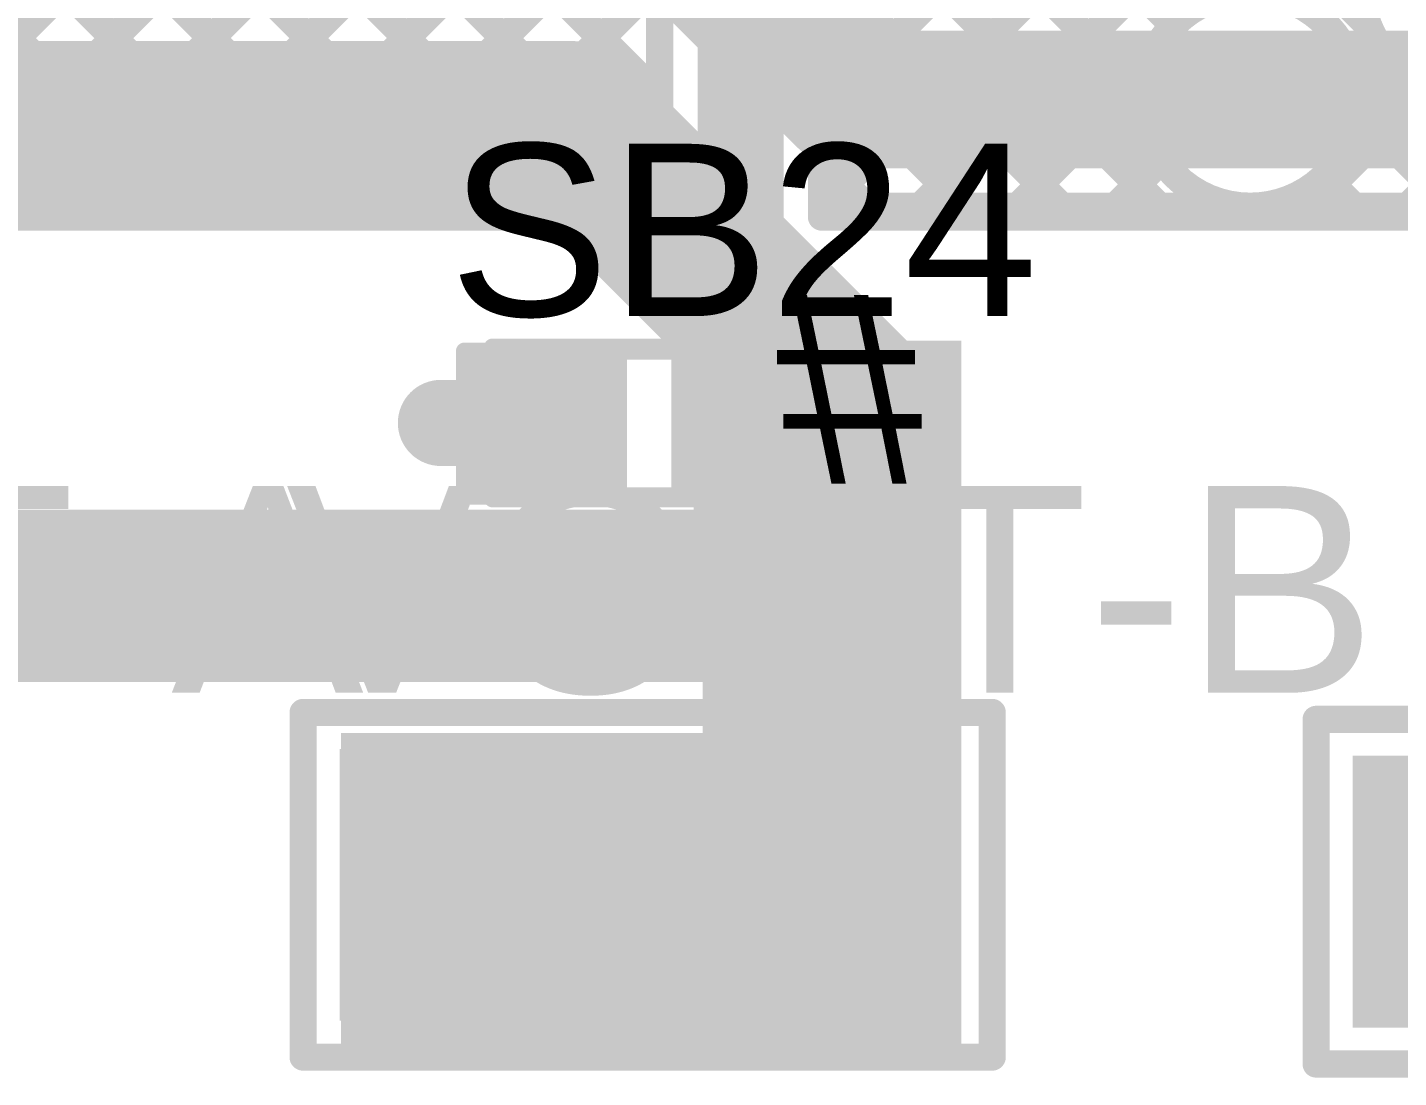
# Model space of a CAD drawing. Header units: millimetres. Extents: x 0 to 214, y 0 to 214.
# Drawn here: x 0.4181 to 0.8161, y -0.1018 to 0.2029 of the extents above; entities that cross this region are included whole.
import ezdxf

# ---------------------------------------------------------------- set-up
doc = ezdxf.new("R2010")
doc.units = ezdxf.units.MM
doc.header["$MEASUREMENT"] = 0
for name, color, linetype in [('BottomLayer', 5, 'Continuous'), ('BottomOverlay', 54, 'Continuous'), ('BottomPaste', 16, 'Continuous'), ('BottomSolder', 6, 'Continuous'), ('MultiLayer', 9, 'Continuous'), ('PadHoleLayer', 156, 'Continuous'), ('TopLayer', 1, 'Continuous'), ('TopOverlay', 2, 'Continuous'), ('TopPaste', 8, 'Continuous'), ('TopSolder', 216, 'Continuous'), ('ViaHoleLayer', 16, 'Continuous')]:
    doc.layers.add(name, color=color, linetype=linetype)
doc.styles.add('Arial', font='', dxfattribs={"height": 0.2})
doc.styles.get('Arial').set_extended_font_data('Arial')

# ---------------------------------------------------------------- blocks, each defined once
blk = doc.blocks.new('S______B______26')
at = {"layer": 'TopLayer'}
for points in [[(-0.045, -0.0175), (-0.045, 0.0175), (-0.015, 0.0175), (-0.015, -0.0175)], [(0.015, -0.0175), (0.015, 0.0175), (0.045, 0.0175), (0.045, -0.0175)]]:
    blk.add_hatch(color=1, dxfattribs=at).paths.add_polyline_path(points)
at = {"layer": 'TopPaste'}
for points in [[(-0.045, -0.0175), (-0.045, 0.0175), (-0.015, 0.0175), (-0.015, -0.0175)], [(0.015, -0.0175), (0.015, 0.0175), (0.045, 0.0175), (0.045, -0.0175)]]:
    blk.add_hatch(color=8, dxfattribs=at).paths.add_polyline_path(points)
at = {"layer": 'TopSolder'}
for points in [[(-0.049, -0.0215), (-0.049, 0.0215), (-0.011, 0.0215), (-0.011, -0.0215)], [(0.011, -0.0215), (0.011, 0.0215), (0.049, 0.0215), (0.049, -0.0215)]]:
    blk.add_hatch(color=216, dxfattribs=at).paths.add_polyline_path(points)
at = {"layer": 'TopOverlay', "const_width": 0.005}
for points in [[(0.05, 0.022), (-0.05, 0.022)], [(-0.05, 0.022), (-0.05, -0.022)], [(0.05, 0.022), (0.05, -0.022)], [(0.05, -0.022), (-0.05, -0.022)]]:
    blk.add_lwpolyline(points, dxfattribs=at)
at = {"layer": 'TopOverlay', "const_width": 0.0025}
for points in [[(-0.05125, 0.022, 1), (-0.04875, 0.022, 1)], [(-0.05125, 0.022, 1), (-0.04875, 0.022, 1)], [(0.04875, 0.022, 1), (0.05125, 0.022, 1)], [(0.04875, 0.022, 1), (0.05125, 0.022, 1)], [(-0.05125, -0.022, 1), (-0.04875, -0.022, 1)], [(-0.05125, -0.022, 1), (-0.04875, -0.022, 1)], [(0.04875, -0.022, 1), (0.05125, -0.022, 1)], [(0.04875, -0.022, 1), (0.05125, -0.022, 1)]]:
    blk.add_lwpolyline(points, format="xyb", close=True, dxfattribs=at)
blk = doc.blocks.new('RES_0603_B_58')
at = {"layer": 'BottomLayer'}
for points in [[(-0.045, -0.0175), (-0.045, 0.0175), (-0.015, 0.0175), (-0.015, -0.0175)], [(0.015, -0.0175), (0.015, 0.0175), (0.045, 0.0175), (0.045, -0.0175)]]:
    blk.add_hatch(color=5, dxfattribs=at).paths.add_polyline_path(points)
at = {"layer": 'BottomPaste'}
for points in [[(-0.045, -0.0175), (-0.045, 0.0175), (-0.015, 0.0175), (-0.015, -0.0175)], [(0.015, -0.0175), (0.015, 0.0175), (0.045, 0.0175), (0.045, -0.0175)]]:
    blk.add_hatch(color=16, dxfattribs=at).paths.add_polyline_path(points)
at = {"layer": 'BottomSolder'}
for points in [[(-0.049, -0.0215), (-0.049, 0.0215), (-0.011, 0.0215), (-0.011, -0.0215)], [(0.011, -0.0215), (0.011, 0.0215), (0.049, 0.0215), (0.049, -0.0215)]]:
    blk.add_hatch(color=6, dxfattribs=at).paths.add_polyline_path(points)
at = {"layer": 'BottomOverlay', "const_width": 0.005}
for points in [[(0.049, 0.021), (-0.049, 0.021)], [(-0.049, 0.021), (-0.049, -0.021)], [(0.049, 0.021), (0.049, -0.021)], [(0.049, -0.021), (-0.049, -0.021)]]:
    blk.add_lwpolyline(points, dxfattribs=at)
at = {"layer": 'BottomOverlay', "const_width": 0.0025}
for points in [[(-0.05025, 0.021, 1), (-0.04775, 0.021, 1)], [(-0.05025, 0.021, 1), (-0.04775, 0.021, 1)], [(0.04775, 0.021, 1), (0.05025, 0.021, 1)], [(0.04775, 0.021, 1), (0.05025, 0.021, 1)], [(-0.05025, -0.021, 1), (-0.04775, -0.021, 1)], [(-0.05025, -0.021, 1), (-0.04775, -0.021, 1)], [(0.04775, -0.021, 1), (0.05025, -0.021, 1)], [(0.04775, -0.021, 1), (0.05025, -0.021, 1)]]:
    blk.add_lwpolyline(points, format="xyb", close=True, dxfattribs=at)
blk = doc.blocks.new('HDR1X2_76')
at = {"layer": 'BottomLayer'}
blk.add_hatch(color=5, dxfattribs=at).paths.add_polyline_path([(-0.03543, 0.03543), (0.03543, 0.03543), (0.03543, -0.03543), (-0.03543, -0.03543)])
h = blk.add_hatch(color=5, dxfattribs=at)
edge = h.paths.add_edge_path()
edge.add_arc((0.1, 0), 0.03543, 0, 360)
at = {"layer": 'BottomSolder'}
blk.add_hatch(color=6, dxfattribs=at).paths.add_polyline_path([(-0.03943, 0.03943), (0.03943, 0.03943), (0.03943, -0.03943), (-0.03943, -0.03943)])
h = blk.add_hatch(color=6, dxfattribs=at)
edge = h.paths.add_edge_path()
edge.add_arc((0.1, 0), 0.03943, 0, 360)
at = {"layer": 'MultiLayer'}
blk.add_hatch(color=9, dxfattribs=at).paths.add_polyline_path([(-0.03543, 0.03543), (0.03543, 0.03543), (0.03543, -0.03543), (-0.03543, -0.03543)])
h = blk.add_hatch(color=9, dxfattribs=at)
edge = h.paths.add_edge_path()
edge.add_arc((0.1, 0), 0.03543, 0, 360)
at = {"layer": 'PadHoleLayer'}
h = blk.add_hatch(color=156, dxfattribs=at)
edge = h.paths.add_edge_path()
edge.add_arc((0, 0), 0.01772, 0, 360)
h = blk.add_hatch(color=156, dxfattribs=at)
edge = h.paths.add_edge_path()
edge.add_arc((0.1, 0), 0.01772, 0, 360)
at = {"layer": 'TopLayer'}
blk.add_hatch(color=1, dxfattribs=at).paths.add_polyline_path([(-0.03543, 0.03543), (0.03543, 0.03543), (0.03543, -0.03543), (-0.03543, -0.03543)])
h = blk.add_hatch(color=1, dxfattribs=at)
edge = h.paths.add_edge_path()
edge.add_arc((0.1, 0), 0.03543, 0, 360)
at = {"layer": 'TopSolder'}
blk.add_hatch(color=216, dxfattribs=at).paths.add_polyline_path([(-0.03943, 0.03943), (0.03943, 0.03943), (0.03943, -0.03943), (-0.03943, -0.03943)])
h = blk.add_hatch(color=216, dxfattribs=at)
edge = h.paths.add_edge_path()
edge.add_arc((0.1, 0), 0.03943, 0, 360)
at = {"layer": 'TopOverlay', "const_width": 0.00787}
for points in [[(-0.05, -0.05), (-0.05, 0.05)], [(-0.05, 0.05), (0.15, 0.05)], [(0.15, -0.05), (0.15, 0.05)], [(-0.05, -0.05), (0.15, -0.05)]]:
    blk.add_lwpolyline(points, dxfattribs=at)
at = {"layer": 'TopOverlay', "const_width": 0.00394}
for points in [[(-0.05197, 0.05, 1), (-0.04803, 0.05, 1)], [(-0.05197, 0.05, 1), (-0.04803, 0.05, 1)], [(0.14803, 0.05, 1), (0.15197, 0.05, 1)], [(0.14803, 0.05, 1), (0.15197, 0.05, 1)], [(-0.05197, -0.05, 1), (-0.04803, -0.05, 1)], [(-0.05197, -0.05, 1), (-0.04803, -0.05, 1)], [(0.14803, -0.05, 1), (0.15197, -0.05, 1)], [(0.14803, -0.05, 1), (0.15197, -0.05, 1)]]:
    blk.add_lwpolyline(points, format="xyb", close=True, dxfattribs=at)
blk = doc.blocks.new('TBP01R1_508_02BE_100')
at = {"layer": 'TopOverlay', "const_width": 0.005}
for points in [[(-0.2315, 0.3937), (-0.2315, -0.07874)], [(-0.2315, -0.07874), (0.2315, -0.07874)]]:
    blk.add_lwpolyline(points, dxfattribs=at)
at = {"layer": 'TopOverlay', "const_width": 0.0025}
blk.add_lwpolyline([(-0.23275, -0.07874, 1), (-0.23025, -0.07874, 1)], format="xyb", close=True, dxfattribs=at)
blk.add_lwpolyline([(-0.23275, -0.07874, 1), (-0.23025, -0.07874, 1)], format="xyb", close=True, dxfattribs=at)
blk = doc.blocks.new('HDR1X6_255')
at = {"layer": 'BottomLayer'}
blk.add_hatch(color=5, dxfattribs=at).paths.add_polyline_path([(-0.03543, 0.03543), (0.03543, 0.03543), (0.03543, -0.03543), (-0.03543, -0.03543)])
at = {"layer": 'BottomSolder'}
blk.add_hatch(color=6, dxfattribs=at).paths.add_polyline_path([(-0.03943, 0.03943), (0.03943, 0.03943), (0.03943, -0.03943), (-0.03943, -0.03943)])
at = {"layer": 'MultiLayer'}
blk.add_hatch(color=9, dxfattribs=at).paths.add_polyline_path([(-0.03543, 0.03543), (0.03543, 0.03543), (0.03543, -0.03543), (-0.03543, -0.03543)])
at = {"layer": 'TopLayer'}
blk.add_hatch(color=1, dxfattribs=at).paths.add_polyline_path([(-0.03543, 0.03543), (0.03543, 0.03543), (0.03543, -0.03543), (-0.03543, -0.03543)])
at = {"layer": 'TopSolder'}
blk.add_hatch(color=216, dxfattribs=at).paths.add_polyline_path([(-0.03943, 0.03943), (0.03943, 0.03943), (0.03943, -0.03943), (-0.03943, -0.03943)])
at = {"layer": 'TopOverlay', "const_width": 0.00787}
for points in [[(-0.05, 0.05), (0.55, 0.05)], [(-0.05, -0.05), (-0.05, 0.05)], [(-0.05, -0.05), (0.55, -0.05)]]:
    blk.add_lwpolyline(points, dxfattribs=at)
at = {"layer": 'TopOverlay', "const_width": 0.00394}
for points in [[(-0.05197, 0.05, 1), (-0.04803, 0.05, 1)], [(-0.05197, 0.05, 1), (-0.04803, 0.05, 1)], [(-0.05197, -0.05, 1), (-0.04803, -0.05, 1)], [(-0.05197, -0.05, 1), (-0.04803, -0.05, 1)]]:
    blk.add_lwpolyline(points, format="xyb", close=True, dxfattribs=at)

msp = doc.modelspace()

# ---------------------------------------------------------------- hatches: boundary and pattern name
at = {"layer": 'BottomLayer'}
h = msp.add_hatch(color=5, dxfattribs=at)
edge = h.paths.add_edge_path()
edge.add_arc((0.773, 0.182), 0.01181, 0, 360)
h = msp.add_hatch(color=5, dxfattribs=at)
edge = h.paths.add_edge_path()
edge.add_arc((0.53814, 0.08817), 0.01181, 0, 360)
msp.add_hatch(color=5, dxfattribs=at).paths.add_polyline_path([(0.322, 0.013), (0.636, 0.013), (0.636, 0.063), (0.322, 0.063)])
at = {"layer": 'BottomSolder'}
h = msp.add_hatch(color=6, dxfattribs=at)
edge = h.paths.add_edge_path()
edge.add_arc((0.773, 0.182), 0.00991, 0, 360)
h = msp.add_hatch(color=6, dxfattribs=at)
edge = h.paths.add_edge_path()
edge.add_arc((0.53814, 0.08817), 0.00991, 0, 360)
at = {"layer": 'TopLayer'}
h = msp.add_hatch(color=1, dxfattribs=at)
edge = h.paths.add_edge_path()
edge.add_arc((0.773, 0.182), 0.01181, 0, 360)
for points in [[(0.61414, -0.02883), (0.68914, -0.02883), (0.68914, 0.112), (0.61414, 0.112)], [(0.50914, -0.09583), (0.68914, -0.09583), (0.68914, -0.00183), (0.50914, -0.00183)]]:
    msp.add_hatch(color=1, dxfattribs=at).paths.add_polyline_path(points)
h = msp.add_hatch(color=1, dxfattribs=at)
edge = h.paths.add_edge_path()
edge.add_arc((0.53814, 0.08817), 0.01181, 0, 360)
at = {"layer": 'TopSolder'}
h = msp.add_hatch(color=216, dxfattribs=at)
edge = h.paths.add_edge_path()
edge.add_arc((0.773, 0.182), 0.00991, 0, 360)
h = msp.add_hatch(color=216, dxfattribs=at)
edge = h.paths.add_edge_path()
edge.add_arc((0.53814, 0.08817), 0.00991, 0, 360)
at = {"layer": 'ViaHoleLayer'}
h = msp.add_hatch(color=16, dxfattribs=at)
edge = h.paths.add_edge_path()
edge.add_arc((0.773, 0.182), 0.00591, 0, 360)
h = msp.add_hatch(color=16, dxfattribs=at)
edge = h.paths.add_edge_path()
edge.add_arc((0.53814, 0.08817), 0.00591, 0, 360)

# ---------------------------------------------------------------- linework, layer by layer
at = {"layer": 'BottomLayer'}
for points, const_width in [([(0.44793, 0.14794), (0.60164, 0.30166)], 0.008), ([(0.62514, 0.093), (0.62514, 0.28986)], 0.025), ([(0.60164, 0.14795), (0.60164, 0.28986)], 0.008), ([(0.50714, 0.27734), (0.60164, 0.18284)], 0.008), ([(0.47621, 0.14795), (0.60164, 0.27337)], 0.008), ([(0.50714, 0.24906), (0.60164, 0.15456)], 0.008), ([(0.5045, 0.14795), (0.60164, 0.24509)], 0.008), ([(0.64864, 0.14795), (0.64864, 0.23974)], 0.008), ([(0.64864, 0.15067), (0.73747, 0.2395)], 0.008), ([(0.64864, 0.17895), (0.70919, 0.2395)], 0.008), ([(0.65812, 0.2395), (0.74967, 0.14795)], 0.008), ([(0.67421, 0.14795), (0.76576, 0.2395)], 0.008), ([(0.68641, 0.2395), (0.74206, 0.18385)], 0.008), ([(0.71469, 0.2395), (0.75068, 0.20351)], 0.008), ([(0.50714, 0.22078), (0.57997, 0.14795)], 0.008), ([(0.64864, 0.2207), (0.72139, 0.14795)], 0.008), ([(0.36308, 0.14794), (0.4323, 0.21717)], 0.008), ([(0.36932, 0.21717), (0.43855, 0.14794)], 0.008), ([(0.39136, 0.14794), (0.46059, 0.21717)], 0.008), ([(0.39761, 0.21717), (0.46683, 0.14795)], 0.008), ([(0.41964, 0.14794), (0.48887, 0.21717)], 0.008), ([(0.42589, 0.21717), (0.49512, 0.14795)], 0.008), ([(0.45418, 0.21717), (0.5234, 0.14795)], 0.008), ([(0.48246, 0.21717), (0.55169, 0.14795)], 0.008), ([(0.53278, 0.14795), (0.60164, 0.2168)], 0.008), ([(0.773, 0.182), (0.936, 0.182)], 0.04), ([(0.64864, 0.19241), (0.6931, 0.14795)], 0.008), ([(0.56107, 0.14795), (0.60164, 0.18852)], 0.008), ([(0.70249, 0.14795), (0.7426, 0.18805)], 0.008), ([(0.64864, 0.16413), (0.66482, 0.14795)], 0.008), ([(0.73078, 0.14795), (0.74738, 0.16455)], 0.008), ([(0.58935, 0.14795), (0.60164, 0.16023)], 0.008), ([(0.75906, 0.14795), (0.76358, 0.15247)], 0.008), ([(0.215, 0.14794), (0.60164, 0.14795)], 0.008), ([(0.64864, 0.14795), (0.9775, 0.14796)], 0.008), ([(0.773, 0.151), (0.936, 0.151)], 0.008), ([(0.77491, 0.151), (0.77796, 0.14795)], 0.008), ([(0.78735, 0.14795), (0.7904, 0.151)], 0.008), ([(0.80319, 0.151), (0.80624, 0.14795)], 0.008), ([(0.81563, 0.14795), (0.81868, 0.151)], 0.008), ([(0.53814, 0.08817), (0.564, 0.08817)], 0.025), ([(0.624, 0.038), (0.624, 0.088)], 0.025), ([(0.484, 0.038), (0.4965, 0.0505)], 0.025), ([(0.4965, 0.0505), (0.5042, 0.0505)], 0.025), ([(0.50548, 0.05053), (0.51935, 0.05053)], 0.025)]:
    msp.add_lwpolyline(points, dxfattribs=dict(at, const_width=const_width))
for points, const_width in [([(0.773, 0.151, -1), (0.773, 0.213)], 0.008), ([(0.50548, 0.05053, -0.012808), (0.5042, 0.0505)], 0.025)]:
    msp.add_lwpolyline(points, format="xyb", dxfattribs=dict(at, const_width=const_width))
for points, const_width in [([(0.74868, 0.20351, 1), (0.75268, 0.20351, 1)], 0.004), ([(0.763, 0.182, 1), (0.783, 0.182, 1)], 0.02), ([(0.64664, 0.19241, 1), (0.65064, 0.19241, 1)], 0.004), ([(0.59964, 0.18852, 1), (0.60364, 0.18852, 1)], 0.004), ([(0.7406, 0.18805, 1), (0.7446, 0.18805, 1)], 0.004), ([(0.74006, 0.18385, 1), (0.74406, 0.18385, 1)], 0.004), ([(0.59964, 0.18284, 1), (0.60364, 0.18284, 1)], 0.004), ([(0.64664, 0.17895, 1), (0.65064, 0.17895, 1)], 0.004), ([(0.64664, 0.16413, 1), (0.65064, 0.16413, 1)], 0.004), ([(0.74538, 0.16455, 1), (0.74938, 0.16455, 1)], 0.004), ([(0.59964, 0.16023, 1), (0.60364, 0.16023, 1)], 0.004), ([(0.59964, 0.15456, 1), (0.60364, 0.15456, 1)], 0.004), ([(0.76158, 0.15247, 1), (0.76558, 0.15247, 1)], 0.004), ([(0.41764, 0.14794, 1), (0.42164, 0.14794, 1)], 0.004), ([(0.43655, 0.14794, 1), (0.44055, 0.14794, 1)], 0.004), ([(0.44593, 0.14794, 1), (0.44993, 0.14794, 1)], 0.004), ([(0.46483, 0.14795, 1), (0.46883, 0.14795, 1)], 0.004), ([(0.47421, 0.14795, 1), (0.47821, 0.14795, 1)], 0.004), ([(0.49312, 0.14795, 1), (0.49712, 0.14795, 1)], 0.004), ([(0.5025, 0.14795, 1), (0.5065, 0.14795, 1)], 0.004), ([(0.5214, 0.14795, 1), (0.5254, 0.14795, 1)], 0.004), ([(0.53078, 0.14795, 1), (0.53478, 0.14795, 1)], 0.004), ([(0.54969, 0.14795, 1), (0.55369, 0.14795, 1)], 0.004), ([(0.55907, 0.14795, 1), (0.56307, 0.14795, 1)], 0.004), ([(0.57797, 0.14795, 1), (0.58197, 0.14795, 1)], 0.004), ([(0.58735, 0.14795, 1), (0.59135, 0.14795, 1)], 0.004), ([(0.59964, 0.14795, 1), (0.60364, 0.14795, 1)], 0.004), ([(0.59964, 0.14795, 1), (0.60364, 0.14795, 1)], 0.004), ([(0.64664, 0.15067, 1), (0.65064, 0.15067, 1)], 0.004), ([(0.64664, 0.14795, 1), (0.65064, 0.14795, 1)], 0.004), ([(0.64664, 0.14795, 1), (0.65064, 0.14795, 1)], 0.004), ([(0.66282, 0.14795, 1), (0.66682, 0.14795, 1)], 0.004), ([(0.67221, 0.14795, 1), (0.67621, 0.14795, 1)], 0.004), ([(0.6911, 0.14795, 1), (0.6951, 0.14795, 1)], 0.004), ([(0.70049, 0.14795, 1), (0.70449, 0.14795, 1)], 0.004), ([(0.71939, 0.14795, 1), (0.72339, 0.14795, 1)], 0.004), ([(0.72878, 0.14795, 1), (0.73278, 0.14795, 1)], 0.004), ([(0.74767, 0.14795, 1), (0.75167, 0.14795, 1)], 0.004), ([(0.75706, 0.14795, 1), (0.76106, 0.14795, 1)], 0.004), ([(0.771, 0.151, 1), (0.775, 0.151, 1)], 0.004), ([(0.771, 0.151, 1), (0.775, 0.151, 1)], 0.004), ([(0.77291, 0.151, 1), (0.77691, 0.151, 1)], 0.004), ([(0.77596, 0.14795, 1), (0.77996, 0.14795, 1)], 0.004), ([(0.78535, 0.14795, 1), (0.78935, 0.14795, 1)], 0.004), ([(0.7884, 0.151, 1), (0.7924, 0.151, 1)], 0.004), ([(0.80119, 0.151, 1), (0.80519, 0.151, 1)], 0.004), ([(0.80424, 0.14795, 1), (0.80824, 0.14795, 1)], 0.004), ([(0.81363, 0.14795, 1), (0.81763, 0.14795, 1)], 0.004), ([(0.81668, 0.151, 1), (0.82068, 0.151, 1)], 0.004), ([(0.61889, 0.093, 1), (0.63139, 0.093, 1)], 0.0125), ([(0.53189, 0.08817, 1), (0.54439, 0.08817, 1)], 0.0125), ([(0.55775, 0.08817, 1), (0.57025, 0.08817, 1)], 0.0125), ([(0.61775, 0.088, 1), (0.63025, 0.088, 1)], 0.0125), ([(0.49025, 0.0505, 1), (0.50275, 0.0505, 1)], 0.0125), ([(0.49025, 0.0505, 1), (0.50275, 0.0505, 1)], 0.0125), ([(0.49795, 0.0505, 1), (0.51045, 0.0505, 1)], 0.0125), ([(0.49795, 0.0505, 1), (0.51045, 0.0505, 1)], 0.0125), ([(0.49923, 0.05053, 1), (0.51173, 0.05053, 1)], 0.0125), ([(0.49923, 0.05053, 1), (0.51173, 0.05053, 1)], 0.0125), ([(0.5131, 0.05053, 1), (0.5256, 0.05053, 1)], 0.0125), ([(0.47775, 0.038, 1), (0.49025, 0.038, 1)], 0.0125), ([(0.61775, 0.038, 1), (0.63025, 0.038, 1)], 0.0125)]:
    msp.add_lwpolyline(points, format="xyb", close=True, dxfattribs=dict(at, const_width=const_width))
at = {"layer": 'TopLayer'}
for points, const_width in [([(0.601, 0.237), (0.656, 0.182)], 0.04), ([(0.79374, 0.21701), (0.80732, 0.20344)], 0.008), ([(0.296, 0.174), (0.576, 0.174)], 0.05), ([(0.576, 0.174), (0.6585, 0.0915)], 0.05), ([(0.656, 0.182), (0.773, 0.182)], 0.04), ([(0.80253, 0.19142), (0.80973, 0.19862)], 0.008), ([(0.81424, 0.19292), (0.85921, 0.14795)], 0.008), ([(0.78735, 0.14795), (0.82328, 0.18388)], 0.008), ([(0.80382, 0.17866), (0.83452, 0.14795)], 0.008), ([(0.81563, 0.14795), (0.83742, 0.16974)], 0.008), ([(0.79451, 0.15968), (0.80624, 0.14795)], 0.008), ([(0.64914, 0.15177), (0.65296, 0.14795)], 0.008), ([(0.65296, 0.14795), (0.85921, 0.14795)], 0.008), ([(0.656, 0.151), (0.773, 0.151)], 0.008), ([(0.66177, 0.151), (0.66482, 0.14795)], 0.008), ([(0.67421, 0.14795), (0.67726, 0.151)], 0.008), ([(0.69005, 0.151), (0.6931, 0.14795)], 0.008), ([(0.70249, 0.14795), (0.70554, 0.151)], 0.008), ([(0.71834, 0.151), (0.72139, 0.14795)], 0.008), ([(0.73078, 0.14795), (0.73383, 0.151)], 0.008), ([(0.74662, 0.151), (0.74967, 0.14795)], 0.008), ([(0.75906, 0.14795), (0.76211, 0.151)], 0.008), ([(0.77485, 0.15106), (0.77796, 0.14795)], 0.008), ([(0.53814, 0.08817), (0.57314, 0.08817)], 0.025), ([(0.63314, 0.04017), (0.63314, 0.08817)], 0.025), ([(0.63314, 0.04017), (0.64814, 0.02517)], 0.025), ([(0.64814, -0.04583), (0.64814, 0.02517)], 0.025), ([(0.54814, -0.04583), (0.64814, -0.04583)], 0.025)]:
    msp.add_lwpolyline(points, dxfattribs=dict(at, const_width=const_width))
at = {"layer": 'TopLayer', "const_width": 0.008}
for points in [[(0.81422, 0.19294, -0.198912), (0.80514, 0.21486)], [(0.81424, 0.19292, -0.199163), (0.80514, 0.21486)], [(0.78632, 0.20999, -0.289386), (0.804, 0.182)], [(0.804, 0.182, -0.414214), (0.773, 0.151)], [(0.656, 0.151, -0.055811), (0.64914, 0.15177)], [(0.656, 0.151, -0.055811), (0.64914, 0.15177)]]:
    msp.add_lwpolyline(points, format="xyb", dxfattribs=at)
at = {"layer": 'TopLayer'}
for points, const_width in [([(0.80532, 0.20344, 1), (0.80932, 0.20344, 1)], 0.004), ([(0.5635, 0.174, 1), (0.5885, 0.174, 1)], 0.025), ([(0.5635, 0.174, 1), (0.5885, 0.174, 1)], 0.025), ([(0.646, 0.182, 1), (0.666, 0.182, 1)], 0.02), ([(0.646, 0.182, 1), (0.666, 0.182, 1)], 0.02), ([(0.763, 0.182, 1), (0.783, 0.182, 1)], 0.02), ([(0.80773, 0.19862, 1), (0.81173, 0.19862, 1)], 0.004), ([(0.80053, 0.19142, 1), (0.80453, 0.19142, 1)], 0.004), ([(0.81222, 0.19294, 1), (0.81622, 0.19294, 1)], 0.004), ([(0.81224, 0.19292, 1), (0.81624, 0.19292, 1)], 0.004), ([(0.81224, 0.19292, 1), (0.81624, 0.19292, 1)], 0.004), ([(0.802, 0.182, 1), (0.806, 0.182, 1)], 0.004), ([(0.802, 0.182, 1), (0.806, 0.182, 1)], 0.004), ([(0.80182, 0.17866, 1), (0.80582, 0.17866, 1)], 0.004), ([(0.79251, 0.15968, 1), (0.79651, 0.15968, 1)], 0.004), ([(0.64714, 0.15177, 1), (0.65114, 0.15177, 1)], 0.004), ([(0.64714, 0.15177, 1), (0.65114, 0.15177, 1)], 0.004), ([(0.64714, 0.15177, 1), (0.65114, 0.15177, 1)], 0.004), ([(0.65096, 0.14795, 1), (0.65496, 0.14795, 1)], 0.004), ([(0.65096, 0.14795, 1), (0.65496, 0.14795, 1)], 0.004), ([(0.654, 0.151, 1), (0.658, 0.151, 1)], 0.004), ([(0.654, 0.151, 1), (0.658, 0.151, 1)], 0.004), ([(0.654, 0.151, 1), (0.658, 0.151, 1)], 0.004), ([(0.65977, 0.151, 1), (0.66377, 0.151, 1)], 0.004), ([(0.66282, 0.14795, 1), (0.66682, 0.14795, 1)], 0.004), ([(0.67221, 0.14795, 1), (0.67621, 0.14795, 1)], 0.004), ([(0.67526, 0.151, 1), (0.67926, 0.151, 1)], 0.004), ([(0.68805, 0.151, 1), (0.69205, 0.151, 1)], 0.004), ([(0.6911, 0.14795, 1), (0.6951, 0.14795, 1)], 0.004), ([(0.70049, 0.14795, 1), (0.70449, 0.14795, 1)], 0.004), ([(0.70354, 0.151, 1), (0.70754, 0.151, 1)], 0.004), ([(0.71634, 0.151, 1), (0.72034, 0.151, 1)], 0.004), ([(0.71939, 0.14795, 1), (0.72339, 0.14795, 1)], 0.004), ([(0.72878, 0.14795, 1), (0.73278, 0.14795, 1)], 0.004), ([(0.73183, 0.151, 1), (0.73583, 0.151, 1)], 0.004), ([(0.74462, 0.151, 1), (0.74862, 0.151, 1)], 0.004), ([(0.74767, 0.14795, 1), (0.75167, 0.14795, 1)], 0.004), ([(0.75706, 0.14795, 1), (0.76106, 0.14795, 1)], 0.004), ([(0.76011, 0.151, 1), (0.76411, 0.151, 1)], 0.004), ([(0.771, 0.151, 1), (0.775, 0.151, 1)], 0.004), ([(0.771, 0.151, 1), (0.775, 0.151, 1)], 0.004), ([(0.77285, 0.15106, 1), (0.77685, 0.15106, 1)], 0.004), ([(0.77596, 0.14795, 1), (0.77996, 0.14795, 1)], 0.004), ([(0.78535, 0.14795, 1), (0.78935, 0.14795, 1)], 0.004), ([(0.80424, 0.14795, 1), (0.80824, 0.14795, 1)], 0.004), ([(0.81363, 0.14795, 1), (0.81763, 0.14795, 1)], 0.004), ([(0.646, 0.0915, 1), (0.671, 0.0915, 1)], 0.025), ([(0.53189, 0.08817, 1), (0.54439, 0.08817, 1)], 0.0125), ([(0.56689, 0.08817, 1), (0.57939, 0.08817, 1)], 0.0125), ([(0.62689, 0.08817, 1), (0.63939, 0.08817, 1)], 0.0125), ([(0.62689, 0.04017, 1), (0.63939, 0.04017, 1)], 0.0125), ([(0.62689, 0.04017, 1), (0.63939, 0.04017, 1)], 0.0125), ([(0.64189, 0.02517, 1), (0.65439, 0.02517, 1)], 0.0125), ([(0.64189, 0.02517, 1), (0.65439, 0.02517, 1)], 0.0125), ([(0.54189, -0.04583, 1), (0.55439, -0.04583, 1)], 0.0125), ([(0.64189, -0.04583, 1), (0.65439, -0.04583, 1)], 0.0125), ([(0.64189, -0.04583, 1), (0.65439, -0.04583, 1)], 0.0125)]:
    msp.add_lwpolyline(points, format="xyb", close=True, dxfattribs=dict(at, const_width=const_width))

# ---------------------------------------------------------------- block references
for name, p, rotation in [('TBP01R1_508_02BE_100', (0.36694, 0.40272), 90), ('RES_0603_B_58', (0.594, 0.088), 180), ('S______B______26', (0.60314, 0.08817), 180)]:
    msp.add_blockref(name, p, dxfattribs=dict(rotation=rotation))
for name, p in [('HDR1X2_76', (0.54814, -0.04583)), ('HDR1X6_255', (0.84214, -0.04783))]:
    msp.add_blockref(name, p)

# ---------------------------------------------------------------- texts
at = {"layer": 'BottomOverlay', "style": 'Arial', "text_generation_flag": 2}
msp.add_text('#', height=0.055, rotation=360, dxfattribs=at).set_placement((0.678, 0.07059))
at = {"layer": 'TopOverlay', "style": 'Arial'}
msp.add_text('SB24', height=0.05, dxfattribs=at).set_placement((0.54046, 0.11917))
for s, p in [('VOUT-A', (0.19914, 0.00987)), ('VOUT-B', (0.49314, 0.00987))]:
    msp.add_text(s, height=0.06, rotation=360, dxfattribs=at).set_placement(p)

doc.saveas('drawing.dxf')
